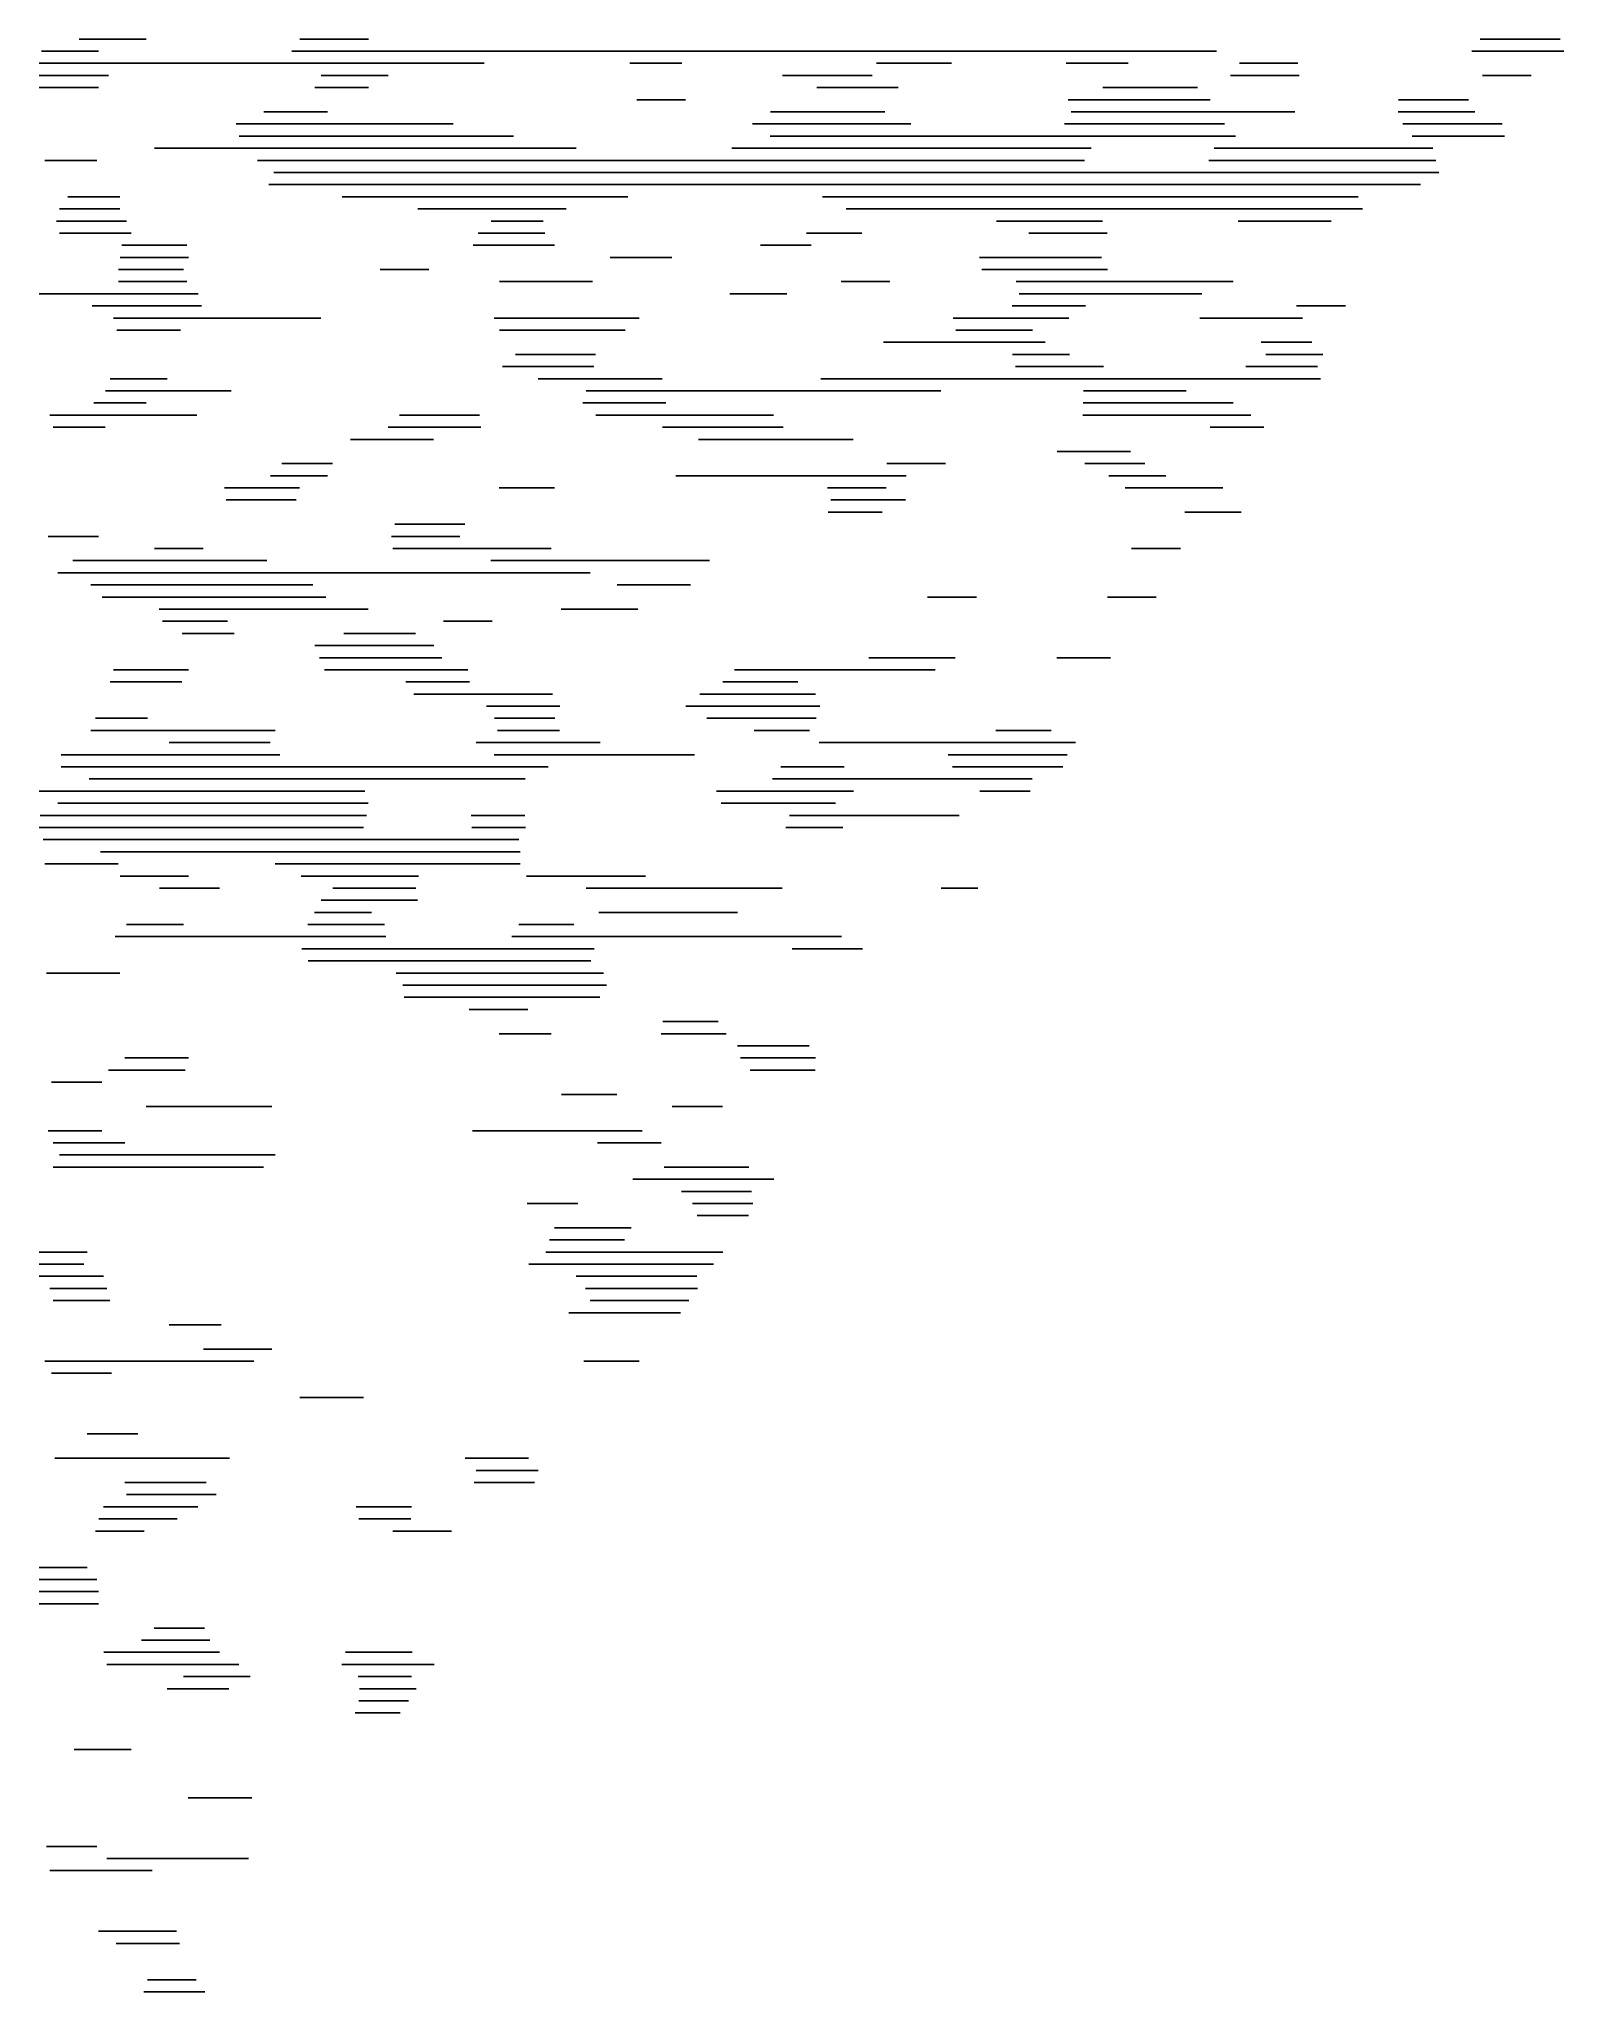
# Model space of a CAD drawing. Header units: millimetres. Extents: x -38 to -34.54, y 22.04 to 26.46.
import ezdxf

# ---------------------------------------------------------------- set-up
doc = ezdxf.new("R2010")
doc.units = ezdxf.units.MM
doc.layers.add('AREA_A2_PEN_3_AREA_NIVEL_2', color=1, linetype='CONTINUOUS')

msp = doc.modelspace()

# ---------------------------------------------------------------- linework, layer by layer
at = {"layer": 'AREA_A2_PEN_3_AREA_NIVEL_2', "color": 1}
for p, q in [((-37.994168, 26.43625), (-37.865098, 26.43625)), ((-37.908963, 26.46375), (-37.757651, 26.46375)), ((-37.427531, 26.43625), (-35.331897, 26.43625)), ((-37.408883, 26.46375), (-37.253868, 26.46375)), ((-34.753597, 26.43625), (-34.544625, 26.43625)), ((-34.734385, 26.46375), (-34.553439, 26.46375)), ((-38, 26.40875), (-36.991279, 26.40875)), ((-36.661196, 26.40875), (-36.54325, 26.40875)), ((-36.102085, 26.40875), (-35.932301, 26.40875)), ((-35.67257, 26.40875), (-35.532407, 26.40875)), ((-35.280081, 26.40875), (-35.147324, 26.40875)), ((-38, 26.38125), (-37.842792, 26.38125)), ((-38, 26.35375), (-37.865051, 26.35375)), ((-37.375393, 26.35375), (-37.2537, 26.35375)), ((-37.360431, 26.38125), (-37.209077, 26.38125)), ((-36.315357, 26.38125), (-36.112119, 26.38125)), ((-36.237911, 26.35375), (-36.053231, 26.35375)), ((-35.58951, 26.35375), (-35.375188, 26.35375)), ((-35.29993, 26.38125), (-35.144869, 26.38125)), ((-34.729215, 26.38125), (-34.618626, 26.38125)), ((-36.645774, 26.32625), (-36.535209, 26.32625)), ((-35.667824, 26.32625), (-35.34611, 26.32625)), ((-34.919543, 26.32625), (-34.760821, 26.32625)), ((-37.553549, 26.27125), (-37.061625, 26.27125)), ((-37.490484, 26.29875), (-37.346599, 26.29875)), ((-36.383482, 26.27125), (-36.024857, 26.27125)), ((-36.342382, 26.29875), (-36.083687, 26.29875)), ((-35.676258, 26.27125), (-35.31393, 26.27125)), ((-35.660928, 26.29875), (-35.154094, 26.29875)), ((-34.920217, 26.29875), (-34.746703, 26.29875)), ((-34.90979, 26.27125), (-34.684463, 26.27125)), ((-37.738491, 26.21625), (-36.783116, 26.21625)), ((-37.54625, 26.24375), (-36.924856, 26.24375)), ((-36.430539, 26.21625), (-35.615963, 26.21625)), ((-36.343125, 26.24375), (-35.288606, 26.24375)), ((-35.337491, 26.21625), (-34.841566, 26.21625)), ((-34.888269, 26.24375), (-34.679375, 26.24375)), ((-37.986751, 26.18875), (-37.868776, 26.18875)), ((-37.505175, 26.18875), (-35.6313, 26.18875)), ((-35.349197, 26.18875), (-34.834848, 26.18875)), ((-37.47949, 26.13375), (-34.86958, 26.13375)), ((-37.468256, 26.16125), (-34.82814, 26.16125)), ((-37.953393, 26.07875), (-37.816875, 26.07875)), ((-37.934952, 26.10625), (-37.817019, 26.10625)), ((-37.313029, 26.10625), (-36.665721, 26.10625)), ((-37.141922, 26.07875), (-36.805316, 26.07875)), ((-36.224663, 26.10625), (-35.010962, 26.10625)), ((-36.171121, 26.07875), (-35.000812, 26.07875)), ((-37.960819, 26.05125), (-37.802093, 26.05125)), ((-36.97542, 26.05125), (-36.857444, 26.05125)), ((-35.830728, 26.05125), (-35.590503, 26.05125)), ((-35.282461, 26.05125), (-35.071872, 26.05125)), ((-37.953427, 26.02375), (-37.791021, 26.02375)), ((-37.812738, 25.99625), (-37.665168, 25.99625)), ((-37.016637, 25.99625), (-36.832039, 25.99625)), ((-37.005291, 26.02375), (-36.853996, 26.02375)), ((-36.364945, 25.99625), (-36.250701, 25.99625)), ((-36.260857, 26.02375), (-36.135487, 26.02375)), ((-35.75716, 26.02375), (-35.579939, 26.02375)), ((-37.81649, 25.96875), (-37.661538, 25.96875)), ((-36.705913, 25.96875), (-36.565769, 25.96875)), ((-35.869279, 25.96875), (-35.592163, 25.96875)), ((-37.820043, 25.91375), (-37.665019, 25.91375)), ((-37.819995, 25.94125), (-37.672358, 25.94125)), ((-37.227122, 25.94125), (-37.11654, 25.94125)), ((-36.956875, 25.91375), (-36.746282, 25.91375)), ((-36.182616, 25.91375), (-36.072047, 25.91375)), ((-35.863515, 25.94125), (-35.578777, 25.94125)), ((-35.786225, 25.91375), (-35.294084, 25.91375)), ((-38, 25.88625), (-37.639166, 25.88625)), ((-37.879387, 25.85875), (-37.63184, 25.85875)), ((-36.434905, 25.88625), (-36.305831, 25.88625)), ((-35.794699, 25.85875), (-35.628614, 25.85875)), ((-35.779348, 25.88625), (-35.365089, 25.88625)), ((-35.150408, 25.85875), (-35.039865, 25.85875)), ((-37.831298, 25.83125), (-37.361683, 25.83125)), ((-36.96875, 25.83125), (-36.639808, 25.83125)), ((-35.92851, 25.83125), (-35.666202, 25.83125)), ((-35.369519, 25.83125), (-35.136827, 25.83125)), ((-37.823694, 25.80375), (-37.67976, 25.80375)), ((-36.956591, 25.80375), (-36.671846, 25.80375)), ((-36.086252, 25.77625), (-35.720059, 25.77625)), ((-35.922739, 25.80375), (-35.749161, 25.80375)), ((-35.230473, 25.77625), (-35.116198, 25.77625)), ((-36.920074, 25.74875), (-36.739146, 25.74875)), ((-35.794128, 25.74875), (-35.665053, 25.74875)), ((-35.220045, 25.74875), (-35.090969, 25.74875)), ((-37.838702, 25.69375), (-37.709663, 25.69375)), ((-36.94997, 25.72125), (-36.743154, 25.72125)), ((-36.868798, 25.69375), (-36.587981, 25.69375)), ((-36.228365, 25.69375), (-35.096106, 25.69375)), ((-35.787275, 25.72125), (-35.587864, 25.72125)), ((-35.265173, 25.72125), (-35.102791, 25.72125)), ((-37.875605, 25.63875), (-37.757624, 25.63875)), ((-37.849627, 25.66625), (-37.564875, 25.66625)), ((-36.76788, 25.63875), (-36.579509, 25.63875)), ((-36.760155, 25.66625), (-35.956607, 25.66625)), ((-35.634223, 25.63875), (-35.293956, 25.63875)), ((-35.633627, 25.66625), (-35.400754, 25.66625)), ((-37.975646, 25.61125), (-37.642859, 25.61125)), ((-37.183027, 25.61125), (-37.002097, 25.61125)), ((-36.738568, 25.61125), (-36.335408, 25.61125)), ((-35.634827, 25.61125), (-35.25389, 25.61125)), ((-37.968254, 25.58375), (-37.850305, 25.58375)), ((-37.294519, 25.55625), (-37.10625, 25.55625)), ((-37.209163, 25.58375), (-36.998642, 25.58375)), ((-36.587079, 25.58375), (-36.313609, 25.58375)), ((-36.50601, 25.55625), (-36.154856, 25.55625)), ((-35.346613, 25.58375), (-35.224961, 25.58375)), ((-35.692837, 25.52875), (-35.526662, 25.52875)), ((-37.47562, 25.47375), (-37.346542, 25.47375)), ((-37.449542, 25.50125), (-37.335264, 25.50125)), ((-36.557054, 25.47375), (-36.035363, 25.47375)), ((-36.078743, 25.50125), (-35.945941, 25.50125)), ((-35.630455, 25.50125), (-35.493948, 25.50125)), ((-35.575522, 25.47375), (-35.446444, 25.47375)), ((-37.579447, 25.44625), (-37.409657, 25.44625)), ((-37.575865, 25.41875), (-37.417212, 25.41875)), ((-36.957357, 25.44625), (-36.832002, 25.44625)), ((-36.213071, 25.44625), (-36.08031, 25.44625)), ((-36.206154, 25.41875), (-36.036394, 25.41875)), ((-35.539141, 25.44625), (-35.31751, 25.44625)), ((-36.211583, 25.39125), (-36.089876, 25.39125)), ((-35.403686, 25.39125), (-35.276125, 25.39125)), ((-37.979348, 25.33625), (-37.865085, 25.33625)), ((-37.201516, 25.33625), (-37.046509, 25.33625)), ((-37.193883, 25.36375), (-37.035144, 25.36375)), ((-37.923846, 25.28125), (-37.483846, 25.28125)), ((-37.73867, 25.30875), (-37.628126, 25.30875)), ((-37.198039, 25.30875), (-36.839397, 25.30875)), ((-36.976154, 25.28125), (-36.480625, 25.28125)), ((-35.524305, 25.30875), (-35.413761, 25.30875)), ((-37.957183, 25.25375), (-36.75121, 25.25375)), ((-37.883002, 25.22625), (-37.379688, 25.22625)), ((-37.857114, 25.19875), (-37.350221, 25.19875)), ((-36.689967, 25.22625), (-36.523814, 25.22625)), ((-35.986573, 25.19875), (-35.876013, 25.19875)), ((-35.579129, 25.19875), (-35.468568, 25.19875)), ((-37.727558, 25.17125), (-37.25412, 25.17125)), ((-36.816622, 25.17125), (-36.643127, 25.17125)), ((-37.72024, 25.14375), (-37.572692, 25.14375)), ((-37.67592, 25.11625), (-37.558006, 25.11625)), ((-37.309537, 25.11625), (-37.147213, 25.11625)), ((-37.08351, 25.14375), (-36.972981, 25.14375)), ((-37.375385, 25.08875), (-37.105483, 25.08875)), ((-37.364462, 25.06125), (-37.087215, 25.06125)), ((-36.119876, 25.06125), (-35.92412, 25.06125)), ((-35.693902, 25.06125), (-35.572228, 25.06125)), ((-37.831239, 25.03375), (-37.661445, 25.03375)), ((-37.353548, 25.03375), (-37.028227, 25.03375)), ((-36.424087, 25.03375), (-35.96916, 25.03375)), ((-37.838702, 25.00625), (-37.676346, 25.00625)), ((-37.168654, 25.00625), (-37.024808, 25.00625)), ((-37.150411, 24.97875), (-36.836355, 24.97875)), ((-36.502771, 24.97875), (-36.240527, 24.97875)), ((-36.450481, 25.00625), (-36.280721, 25.00625)), ((-36.986302, 24.95125), (-36.820142, 24.95125)), ((-36.534252, 24.95125), (-36.230995, 24.95125)), ((-37.88308, 24.89625), (-37.465179, 24.89625)), ((-37.871923, 24.92375), (-37.753952, 24.92375)), ((-36.968095, 24.92375), (-36.831603, 24.92375)), ((-36.961014, 24.89625), (-36.820843, 24.89625)), ((-36.486548, 24.92375), (-36.238929, 24.92375)), ((-36.379631, 24.89625), (-36.254273, 24.89625)), ((-35.831576, 24.89625), (-35.706217, 24.89625)), ((-37.949784, 24.84125), (-37.454395, 24.84125)), ((-37.705433, 24.86875), (-37.476442, 24.86875)), ((-37.009471, 24.86875), (-36.728654, 24.86875)), ((-36.969085, 24.84125), (-36.514404, 24.84125)), ((-36.232067, 24.86875), (-35.651394, 24.86875)), ((-35.940276, 24.84125), (-35.670633, 24.84125)), ((-37.949685, 24.81375), (-36.846037, 24.81375)), ((-36.319278, 24.81375), (-36.175346, 24.81375)), ((-35.930203, 24.81375), (-35.680375, 24.81375)), ((-38, 24.75875), (-37.2615, 24.75875)), ((-37.886736, 24.78625), (-36.898251, 24.78625)), ((-36.464781, 24.75875), (-36.154266, 24.75875)), ((-36.338336, 24.78625), (-35.749915, 24.78625)), ((-35.868578, 24.75875), (-35.754328, 24.75875)), ((-37.957163, 24.73125), (-37.254327, 24.73125)), ((-36.454183, 24.73125), (-36.195577, 24.73125)), ((-38, 24.67625), (-37.264726, 24.67625)), ((-37.997894, 24.70375), (-37.258265, 24.70375)), ((-37.020909, 24.70375), (-36.899297, 24.70375)), ((-37.01957, 24.67625), (-36.897869, 24.67625)), ((-36.30809, 24.67625), (-36.178978, 24.67625)), ((-36.299272, 24.70375), (-35.91491, 24.70375)), ((-37.990456, 24.64875), (-36.913038, 24.64875)), ((-37.860857, 24.62125), (-36.909688, 24.62125)), ((-37.986779, 24.59375), (-37.820721, 24.59375)), ((-37.464808, 24.59375), (-36.910048, 24.59375)), ((-37.816563, 24.56625), (-37.661646, 24.56625)), ((-37.727331, 24.53875), (-37.590803, 24.53875)), ((-37.405791, 24.56625), (-37.139855, 24.56625)), ((-37.334517, 24.53875), (-37.146108, 24.53875)), ((-36.895102, 24.56625), (-36.625465, 24.56625)), ((-36.760119, 24.53875), (-36.316011, 24.53875)), ((-35.955962, 24.53875), (-35.872875, 24.53875)), ((-37.360685, 24.51125), (-37.142686, 24.51125)), ((-37.801683, 24.45625), (-37.672644, 24.45625)), ((-37.390769, 24.45625), (-37.217308, 24.45625)), ((-37.37573, 24.48375), (-37.246666, 24.48375)), ((-36.913221, 24.45625), (-36.787885, 24.45625)), ((-36.731367, 24.48375), (-36.417141, 24.48375)), ((-37.827668, 24.42875), (-37.21388, 24.42875)), ((-37.404896, 24.40125), (-36.742116, 24.40125)), ((-36.928426, 24.42875), (-36.181416, 24.42875)), ((-36.293103, 24.40125), (-36.134336, 24.40125)), ((-37.3903, 24.37375), (-36.749965, 24.37375)), ((-37.98306, 24.34625), (-37.816961, 24.34625)), ((-37.190554, 24.34625), (-36.720785, 24.34625)), ((-37.176058, 24.31875), (-36.713846, 24.31875)), ((-37.17268, 24.29125), (-36.729125, 24.29125)), ((-37.025046, 24.26375), (-36.892365, 24.26375)), ((-36.586338, 24.23625), (-36.460947, 24.23625)), ((-36.957226, 24.20875), (-36.839269, 24.20875)), ((-36.590593, 24.20875), (-36.443009, 24.20875)), ((-36.417163, 24.18125), (-36.254808, 24.18125)), ((-37.805473, 24.15375), (-37.661662, 24.15375)), ((-36.410404, 24.15375), (-36.24069, 24.15375)), ((-37.971926, 24.09875), (-37.857647, 24.09875)), ((-37.842553, 24.12625), (-37.669187, 24.12625)), ((-36.388868, 24.12625), (-36.241394, 24.12625)), ((-37.75726, 24.04375), (-37.47274, 24.04375)), ((-36.816473, 24.07125), (-36.691108, 24.07125)), ((-36.56524, 24.04375), (-36.45101, 24.04375)), ((-37.979416, 23.98875), (-37.857838, 23.98875)), ((-37.968218, 23.96125), (-37.80577, 23.96125)), ((-37.017733, 23.98875), (-36.633542, 23.98875)), ((-36.734417, 23.96125), (-36.590495, 23.96125)), ((-37.953429, 23.93375), (-37.465116, 23.93375)), ((-37.968269, 23.90625), (-37.49125, 23.90625)), ((-36.654697, 23.87875), (-36.334875, 23.87875)), ((-36.58375, 23.90625), (-36.391779, 23.90625)), ((-36.893679, 23.82375), (-36.779395, 23.82375)), ((-36.544363, 23.85125), (-36.385803, 23.85125)), ((-36.519444, 23.82375), (-36.382928, 23.82375)), ((-36.509012, 23.79625), (-36.392625, 23.79625)), ((-36.843443, 23.74125), (-36.673738, 23.74125)), ((-36.831779, 23.76875), (-36.658317, 23.76875)), ((-38, 23.71375), (-37.891135, 23.71375)), ((-36.851412, 23.71375), (-36.450375, 23.71375)), ((-38, 23.68625), (-37.89839, 23.68625)), ((-38, 23.65875), (-37.85398, 23.65875)), ((-36.889909, 23.68625), (-36.471769, 23.68625)), ((-36.783044, 23.65875), (-36.509524, 23.65875)), ((-37.975673, 23.63125), (-37.846635, 23.63125)), ((-37.968299, 23.60375), (-37.839298, 23.60375)), ((-36.761442, 23.63125), (-36.508125, 23.63125)), ((-36.750978, 23.60375), (-36.527375, 23.60375)), ((-36.799712, 23.57625), (-36.546625, 23.57625)), ((-37.7051, 23.54875), (-37.587102, 23.54875)), ((-37.986801, 23.46625), (-37.513708, 23.46625)), ((-37.627692, 23.49375), (-37.47274, 23.49375)), ((-36.765823, 23.46625), (-36.640524, 23.46625)), ((-37.972032, 23.43875), (-37.835678, 23.43875)), ((-37.408932, 23.38375), (-37.265035, 23.38375)), ((-37.89069, 23.30125), (-37.776528, 23.30125)), ((-37.964529, 23.24625), (-37.568746, 23.24625)), ((-37.034783, 23.24625), (-36.890883, 23.24625)), ((-37.009471, 23.21875), (-36.869327, 23.21875)), ((-37.805523, 23.19125), (-37.621037, 23.19125)), ((-37.801969, 23.16375), (-37.599081, 23.16375)), ((-37.013807, 23.19125), (-36.877416, 23.19125)), ((-37.853846, 23.13625), (-37.639972, 23.13625)), ((-37.281159, 23.13625), (-37.155958, 23.13625)), ((-37.872019, 23.08125), (-37.76149, 23.08125)), ((-37.864508, 23.10875), (-37.687264, 23.10875)), ((-37.275515, 23.10875), (-37.157541, 23.10875)), ((-37.198269, 23.08125), (-37.065529, 23.08125)), ((-38, 22.99875), (-37.89123, 22.99875)), ((-38, 22.97125), (-37.868772, 22.97125)), ((-38, 22.94375), (-37.865144, 22.94375)), ((-38, 22.91625), (-37.865224, 22.91625)), ((-37.739422, 22.86125), (-37.625328, 22.86125)), ((-37.85351, 22.80625), (-37.591202, 22.80625)), ((-37.76816, 22.83375), (-37.613128, 22.83375)), ((-37.305625, 22.80625), (-37.154375, 22.80625)), ((-37.846256, 22.77875), (-37.547131, 22.77875)), ((-37.313619, 22.77875), (-37.104875, 22.77875)), ((-37.709958, 22.72375), (-37.570034, 22.72375)), ((-37.672715, 22.75125), (-37.521628, 22.75125)), ((-37.277278, 22.75125), (-37.155756, 22.75125)), ((-37.274261, 22.72375), (-37.145414, 22.72375)), ((-37.275345, 22.69625), (-37.162625, 22.69625)), ((-37.283413, 22.66875), (-37.181875, 22.66875)), ((-37.920457, 22.58625), (-37.791634, 22.58625)), ((-37.661802, 22.47625), (-37.518148, 22.47625)), ((-37.983131, 22.36625), (-37.868973, 22.36625)), ((-37.846562, 22.33875), (-37.525694, 22.33875)), ((-37.975875, 22.31125), (-37.743875, 22.31125)), ((-37.865379, 22.17375), (-37.688788, 22.17375)), ((-37.825218, 22.14625), (-37.68195, 22.14625)), ((-37.754582, 22.06375), (-37.644261, 22.06375)), ((-37.762529, 22.03625), (-37.624625, 22.03625))]:
    msp.add_line(p, q, dxfattribs=at)

doc.saveas('drawing.dxf')
